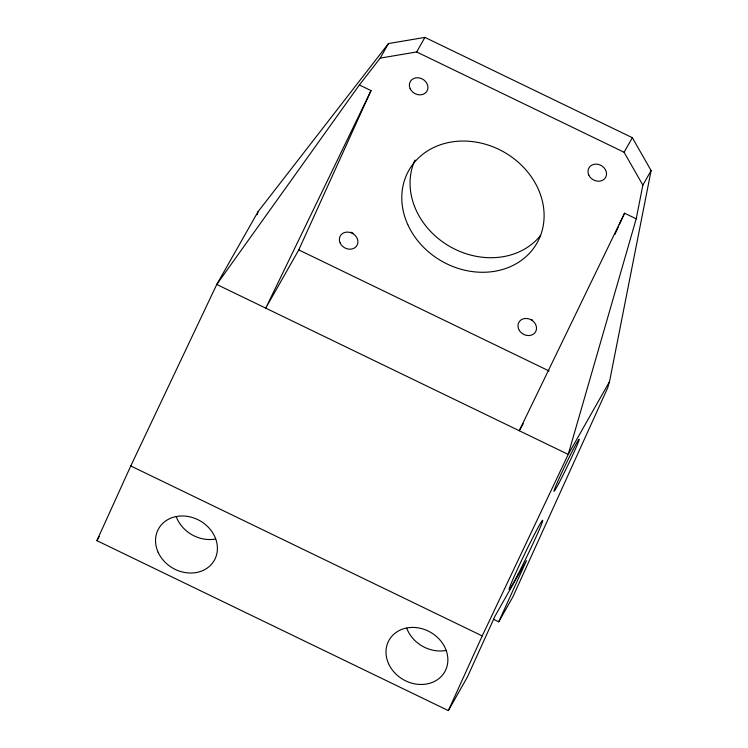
<?xml version="1.0" encoding="UTF-8"?>
<svg xmlns="http://www.w3.org/2000/svg" width="748" height="748" viewBox="0 0 748 748"><rect width="100%" height="100%" fill="white"/><g stroke="black" fill="none" stroke-linecap="round" stroke-linejoin="round"><path stroke-width="1.12" d="M448.351 710.6L482.226 635.922L568.218 454.41L636.211 218.827L642.85 185.13L651.106 170.581L632.35 137.707L424.929 37.4L388.455 43.562L258.051 211.684L216.761 284.455L130.769 465.957L96.894 540.645L448.351 710.6L467.341 677.127L495.083 615.969L526.47 560.663L498.729 621.812L493.484 619.279M498.729 621.812L512.838 596.951L607.694 387.838L609.508 381.639L651.106 170.581M257.144 214.779L258.051 211.684M371.036 90.602L265.736 308.139L298.77 249.916L371.036 90.602L359.377 84.963L216.761 284.455L568.218 454.41L609.508 381.639M614.912 234.433L618.287 226.999M619.25 224.877L624.552 213.189L636.211 218.827M624.552 213.189L519.243 430.736L523.226 423.705M96.894 540.645L99.194 536.587M359.377 84.963L380.199 58.12L388.455 43.562M380.199 58.12L416.673 51.958L424.929 37.4M642.85 185.13L624.084 152.255L632.35 137.707M416.673 51.958L624.084 152.255M298.77 249.916L549.125 370.989M130.769 465.957L482.226 635.922M215.704 538.981A32.024 27.302 29.6 0 1 176.266 516.709M446.173 650.423A32.024 27.302 29.6 0 1 406.734 628.161M353.514 233.563A9.612 8.191 29.6 0 1 351.392 232.226M532.539 320.125A9.612 8.191 29.6 0 1 531.052 319.34M540.608 235.368A73.659 62.804 29.6 0 1 448.445 245.69A73.659 62.804 29.6 0 1 414.953 160.063M558.709 483.507A28.826 1.159 -64.2 0 0 579.036 440.151A28.826 1.159 -64.2 0 0 562.047 472.11A28.826 1.159 -64.2 0 0 558.709 483.507M158.118 552.248A32.024 27.302 29.6 0 0 211.375 564.403A32.024 27.302 29.6 0 0 189.917 516.849A32.024 27.302 29.6 0 0 158.118 552.248M388.577 663.7A32.024 27.302 29.6 0 0 441.834 675.846A32.024 27.302 29.6 0 0 420.385 628.301A32.024 27.302 29.6 0 0 388.577 663.7M518.177 573.94A38.429 1.543 -64.2 0 0 542.721 520.327A38.429 1.543 -64.2 0 0 516.943 570.35A38.429 1.543 -64.2 0 0 518.177 573.94M519.318 330.429A9.612 8.191 29.6 0 0 535.39 332.112A9.612 8.191 29.6 0 0 527.041 318.517A9.612 8.191 29.6 0 0 519.318 330.429M588.76 175.004A9.612 8.191 29.6 0 0 604.73 178.641A9.612 8.191 29.6 0 0 598.297 164.382A9.612 8.191 29.6 0 0 588.76 175.004M410.147 88.629A9.612 8.191 29.6 0 0 426.126 92.275A9.612 8.191 29.6 0 0 419.684 78.007A9.612 8.191 29.6 0 0 410.147 88.629M340.134 242.969A9.612 8.191 29.6 0 0 356.113 246.616A9.612 8.191 29.6 0 0 349.671 232.348A9.612 8.191 29.6 0 0 340.134 242.969M407.735 224.494A73.659 62.804 29.6 0 0 530.229 252.431A73.659 62.804 29.6 0 0 480.889 143.064A73.659 62.804 29.6 0 0 407.735 224.494"/></g></svg>
